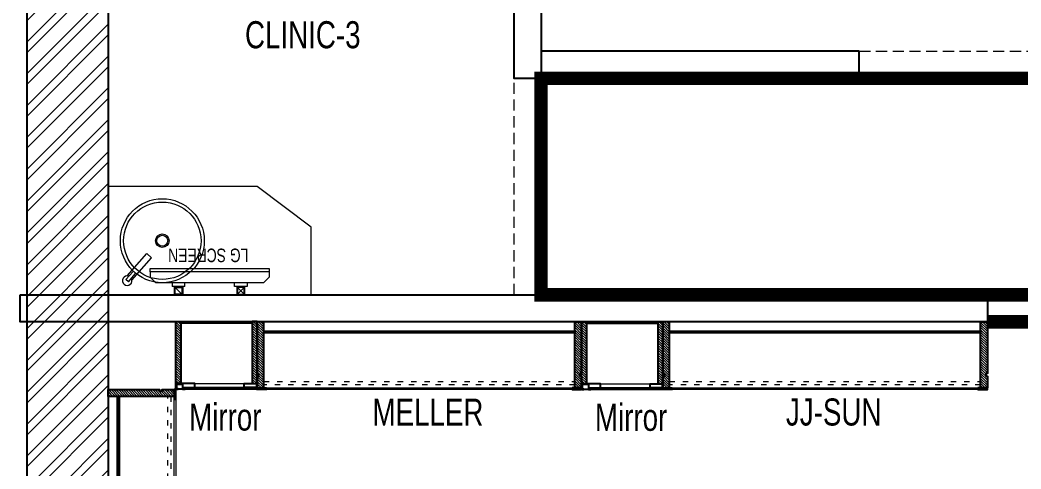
# Model space of a CAD drawing. Header units: feet. Extents: x 5230836 to 5248056, y -5286305 to -5270052.
# Drawn here: x 5230836 to 5234536, y -5274287 to -5272628 of the extents above; entities that cross this region are included whole.
import ezdxf

# ---------------------------------------------------------------- set-up
doc = ezdxf.new("R2010")
doc.units = ezdxf.units.FT
doc.header["$LTSCALE"] = 33
doc.header["$MEASUREMENT"] = 0
doc.linetypes.add('a_p6_plan_L18$0$HIDDEN', pattern=[0.375, 0.25, -0.125])
doc.linetypes.add('ACAD_ISO03W100', pattern=[30, 12, -18])
doc.layers.add('A-WALL', color=1, linetype='Continuous')
for name, color, linetype, lineweight in [('Floor-Unit', 1, 'Continuous', 13), ('LENS-CURTAIN', 5, 'a_p6_plan_L18$0$HIDDEN', 9), ('LENS-PARTITION', 21, 'Continuous', 25), ('LENS_DIMENSION', 193, 'Continuous', 0), ('LENS_TEXT', 31, 'Continuous', 5), ('LK-FF&E WALL', 1, 'Continuous', 9), ('LK-FLUTTED FINISH', 20, 'Continuous', 30), ('LK-FURNITURE', 13, 'Continuous', 9), ('LK-IT', 3, 'Continuous', 18), ('LK-TILES FINISH', 251, 'Continuous', 5), ('LN-ELEVATION-1', 81, 'Continuous', 25), ('LN-ELEVATION-2', 103, 'Continuous', 20), ('LN-ELEVATION-3', 125, 'Continuous', 18), ('LN-ELEVATION-4', 145, 'Continuous', 13), ('LN-HATCH', 251, 'Continuous', 0), ('PLANO-TXT', 252, 'Continuous', 5), ('TV', 92, 'Continuous', 18)]:
    doc.layers.add(name, color=color, linetype=linetype, lineweight=lineweight)
doc.styles.add('LK TXT', font='GILC____.TTF', dxfattribs={"height": 100})
doc.styles.get("Standard").update_dxf_attribs({"font": 'GILC____.TTF'})
pattern_1 = [(45, (4208834.247, 1706614.74), (-4.4901280605, 4.4901280605), [])]
pattern_2 = [(45, (4209134.247, 1706614.74), (-4.4901280605, 4.4901280605), [])]

# ---------------------------------------------------------------- blocks, each defined once
blk = doc.blocks.new('A$C9f357b42')
at = {"layer": 'LN-HATCH'}
h = blk.add_hatch(dxfattribs=at)
h.set_pattern_fill('ANSI32', color=256, scale=222)
h.set_pattern_definition([(45, (-2874879.74, 5452752.58), (-58.8666395, 58.8666395), []), (45, (-2874840.5, 5452752.58), (-58.8666395, 58.8666395), [])])
h.paths.add_polyline_path([(-16893.2, 2401.9), (-17193.2, 2401.9), (-17193.2, -5429.1), (-16893.2, -5429.1)])
h.paths.add_polyline_path([(-17193.2, -7258.1), (-16893.2, -7258.1), (-16893.2, -6087.1), (-17193.2, -6087.1)])
at = {"layer": 'A-WALL'}
for p, q in [((-17193.2, -5429.1), (-17193.2, 2401.9)), ((-16893.2, 2401.9), (-16893.2, -5429.1))]:
    blk.add_line(p, q, dxfattribs=at)
blk = doc.blocks.new('MIRROR')
at = {"layer": 'LN-HATCH', "ltscale": 0.5}
h = blk.add_hatch(dxfattribs=at)
h.set_pattern_fill('ANSI31', color=256, scale=2)
h.set_pattern_definition([(45, (4060433.7416, 1708720.787), (-4.4901280605, 4.4901280605), [])])
h.paths.add_polyline_path([(212.9, 101.3), (230.9, 101.3), (230.9, -127.7), (212.9, -127.7)])
h.paths.add_polyline_path([(230.9, 95.3), (494.9, 95.3), (494.9, 101.3), (230.9, 101.3)])
h.paths.add_polyline_path([(512.9, 101.3), (494.9, 101.3), (494.9, -127.7), (512.9, -127.7)])
at = {"layer": 'Defpoints'}
blk.add_lwpolyline([(512.9, 101.3), (212.9, 101.3), (212.9, -148.7), (512.9, -148.7)], close=True, dxfattribs=at)
at = {"layer": 'LN-ELEVATION-1'}
for points in [[(212.9, 101.3), (230.9, 101.3), (230.9, -127.7), (212.9, -127.7)], [(230.9, 95.3), (494.9, 95.3), (494.9, 101.3), (230.9, 101.3)], [(512.9, 101.3), (494.9, 101.3), (494.9, -127.7), (512.9, -127.7)], [(259.9, -141.7), (259.9, -127.7), (214.9, -127.7), (214.9, -148.7), (223.9, -148.7), (223.9, -147.2), (216.4, -147.2), (216.4, -141.7)], [(442.9, -141.7), (442.9, -127.7), (487.9, -127.7), (487.9, -148.7), (478.9, -148.7), (478.9, -147.2), (486.4, -147.2), (486.4, -141.7)], [(504.9, -148.7), (504.9, -147.2), (509.4, -147.2), (509.4, -129.2), (487.9, -129.2), (487.9, -127.7), (510.9, -127.7), (510.9, -148.7)]]:
    blk.add_lwpolyline(points, close=True, dxfattribs=at)
at = {"layer": 'LN-ELEVATION-2', "color": 4, "lineweight": 0}
blk.add_lwpolyline([(216.4, -141.7), (486.4, -141.7), (486.4, -147.2), (216.4, -147.2)], close=True, dxfattribs=at)
at = {"layer": 'LN-ELEVATION-2'}
blk.add_lwpolyline([(259.9, -141.7), (442.9, -141.7), (442.9, -127.7), (259.9, -127.7)], close=True, dxfattribs=at)
at = {"layer": 'LN-ELEVATION-4', "ltscale": 0.5}
blk.add_line((478.9, -148.7), (223.9, -148.7), dxfattribs=at)
blk = doc.blocks.new('CLINIC SCREEN')
at = {"layer": 'TV'}
for p, q in [((-103.1, 42.9), (-127.4, 18.6)), ((-127.4, 42.9), (-103.1, 18.6)), ((102.7, 42.9), (127, 18.6))]:
    blk.add_line(p, q, dxfattribs=at)
at = {"layer": 'TV', "ltscale": 12}
for p, q in [((-220, -19.4), (-200.6, 0)), ((200.6, 0), (-200.6, 0)), ((-138.5, 0), (-138.5, 15.5)), ((-138.5, 15.5), (-92, 15.5)), ((-92, 15.5), (-92, 0)), ((92, 15.5), (92, 0)), ((92, 15.5), (138.5, 15.5)), ((138.5, 0), (138.5, 15.5)), ((220, -19.4), (200.6, 0)), ((-220, -38.8), (-220, -19.4)), ((220, -38.8), (220, -19.4))]:
    blk.add_line(p, q, dxfattribs=at)
at = {"layer": 'TV'}
for points in [[(-130.4, 15.5), (-100.1, 15.5), (-100.1, 45.9), (-130.4, 45.9)], [(-127.4, 18.6), (-103.1, 18.6), (-103.1, 42.9), (-127.4, 42.9)], [(130, 15.5), (99.7, 15.5), (99.7, 45.9), (130, 45.9)], [(127, 18.6), (102.7, 18.6), (102.7, 42.9), (127, 42.9)]]:
    blk.add_lwpolyline(points, close=True, dxfattribs=at)
at = {"layer": 'TV', "ltscale": 12}
blk.add_lwpolyline([(-220, -51.7), (-220, -38.8), (220, -38.8), (220, -51.7)], close=True, dxfattribs=at)
at = {"layer": 'Floor-Unit', "color": 0, "ltscale": 2, "insert": (5.2, -100.4), "char_height": 50, "attachment_point": 5}
blk.add_mtext_dynamic_manual_height_columns('LG SCREEN', width=466.48, gutter_width=12.5, heights=[0], dxfattribs=at)
blk = doc.blocks.new('rtf')
at = {"color": 0, "linetype": 'ByBlock', "lineweight": -2}
for p, q in [((16412.5, -172798.8), (16452.4, -172798.8)), ((16412.5, -172810.8), (16412.5, -172798.8)), ((16412.5, -172810.8), (16452.4, -172810.8)), ((16425.3, -172793.1), (16535.3, -172793.1)), ((16425.3, -172817.1), (16535.3, -172817.1)), ((16535.3, -172793.1), (16535.3, -172817.1))]:
    blk.add_line(p, q, dxfattribs=at)
for centre, radius, start, end in [((16412.5, -172805.1), 17.5, 21.0506, 340.9422), ((16444.5, -172804.8), 9.89, 322.6562, 37.3438)]:
    blk.add_arc(centre, radius, start, end, dxfattribs=at)
blk = doc.blocks.new('dsg')
at = {"color": 0, "linetype": 'ByBlock', "lineweight": -2}
for radius in [155, 143, 25, 20]:
    blk.add_circle((11491.5, -171102.6), radius, dxfattribs=at)
blk.add_blockref('rtf', (-5117.5, 1702.9), dxfattribs=at)
blk = doc.blocks.new('JJ SH 1200')
at = {"layer": 'LN-HATCH', "ltscale": 0.5}
h = blk.add_hatch(dxfattribs=at)
h.set_pattern_fill('ANSI31', color=256, scale=2)
h.set_pattern_definition([(45, (4097187.331, 1708800.267), (-4.4901280605, 4.4901280605), [])])
h.paths.add_polyline_path([(792.1, 220), (792.1, 30), (786.1, 30), (786.1, 20), (792.1, 20), (792.1, -24), (767.1, -24), (767.1, 220)])
h.paths.add_polyline_path([(-382.9, 180), (767.1, 180), (767.1, 186), (-382.9, 186)])
h.paths.add_polyline_path([(757.1, -24), (757.1, -30), (792.1, -30), (792.1, -24)])
h.paths.add_polyline_path([(-407.9, 220), (-407.9, 30), (-401.9, 30), (-401.9, 20), (-407.9, 20), (-407.9, -24), (-382.9, -24), (-382.9, 220)])
h.paths.add_polyline_path([(-372.9, -24), (-372.9, -30), (-407.9, -30), (-407.9, -24)])
at = {"layer": 'LN-ELEVATION-1', "ltscale": 0.5}
for points in [[(-407.9, 220), (-407.9, 30), (-401.9, 30), (-401.9, 20), (-407.9, 20), (-407.9, -24), (-382.9, -24), (-382.9, 220)], [(-382.9, 180), (767.1, 180), (767.1, 186), (-382.9, 186)], [(792.1, 220), (792.1, 30), (786.1, 30), (786.1, 20), (792.1, 20), (792.1, -24), (767.1, -24), (767.1, 220)], [(-372.9, -24), (-372.9, -30), (-407.9, -30), (-407.9, -24)], [(757.1, -24), (757.1, -30), (792.1, -30), (792.1, -24)]]:
    blk.add_lwpolyline(points, close=True, dxfattribs=at)
at = {"layer": 'LN-ELEVATION-3', "ltscale": 0.5}
for p, q in [((767.1, 220), (-382.9, 220)), ((757.1, -24), (-372.9, -24)), ((-372.9, -30), (757.1, -30))]:
    blk.add_line(p, q, dxfattribs=at)
at = {"layer": 'LN-ELEVATION-4', "linetype": 'ACAD_ISO03W100', "ltscale": 0.05}
blk.add_lwpolyline([(767.1, 0), (-382.9, 0), (-382.9, -12), (767.1, -12)], close=True, dxfattribs=at)
blk = doc.blocks.new('JJ SH 900')
at = {"layer": 'LN-HATCH', "ltscale": 0.5}
h = blk.add_hatch(dxfattribs=at)
h.set_pattern_fill('ANSI31', color=256, scale=50)
h.paths.add_polyline_path([(-911.8, 0), (-911.8, -190), (-905.8, -190), (-905.8, -200), (-911.8, -200), (-911.8, -244), (-886.8, -244), (-886.8, 0)])
h = blk.add_hatch(dxfattribs=at)
h.set_pattern_fill('ANSI31', color=256, scale=2)
h.set_pattern_definition(pattern_1)
h.paths.add_polyline_path([(-11.8, 0), (-11.8, -190), (-17.8, -190), (-17.8, -200), (-11.8, -200), (-11.8, -244), (-36.8, -244), (-36.8, 0)])
h = blk.add_hatch(dxfattribs=at)
h.set_pattern_fill('ANSI31', color=256, scale=2)
h.set_pattern_definition(pattern_2)
h.paths.add_polyline_path([(-36.8, -40), (-886.8, -40), (-886.8, -34), (-36.8, -34)])
h = blk.add_hatch(dxfattribs=at)
h.set_pattern_fill('ANSI31', color=256, scale=2)
h.set_pattern_definition(pattern_2)
h.paths.add_polyline_path([(-876.8, -244), (-876.8, -250), (-911.8, -250), (-911.8, -244)])
h = blk.add_hatch(dxfattribs=at)
h.set_pattern_fill('ANSI31', color=256, scale=2)
h.set_pattern_definition(pattern_1)
h.paths.add_polyline_path([(-46.8, -244), (-46.8, -250), (-11.8, -250), (-11.8, -244)])
at = {"layer": 'LN-ELEVATION-1', "ltscale": 0.5}
for points in [[(-911.8, 0), (-911.8, -190), (-905.8, -190), (-905.8, -200), (-911.8, -200), (-911.8, -244), (-886.8, -244), (-886.8, 0)], [(-11.8, 0), (-11.8, -190), (-17.8, -190), (-17.8, -200), (-11.8, -200), (-11.8, -244), (-36.8, -244), (-36.8, 0)], [(-36.8, -40), (-886.8, -40), (-886.8, -34), (-36.8, -34)], [(-876.8, -244), (-876.8, -250), (-911.8, -250), (-911.8, -244)], [(-46.8, -244), (-46.8, -250), (-11.8, -250), (-11.8, -244)]]:
    blk.add_lwpolyline(points, close=True, dxfattribs=at)
at = {"layer": 'LN-ELEVATION-3', "ltscale": 0.5}
for p, q in [((-886.8, 0), (-36.8, 0)), ((-876.8, -244), (-46.8, -244)), ((-46.8, -250), (-876.8, -250))]:
    blk.add_line(p, q, dxfattribs=at)
at = {"layer": 'LN-ELEVATION-4', "linetype": 'ACAD_ISO03W100', "ltscale": 0.05}
blk.add_lwpolyline([(-886.8, -220), (-36.8, -220), (-36.8, -232), (-886.8, -232)], close=True, dxfattribs=at)

msp = doc.modelspace()

# ---------------------------------------------------------------- linework, layer by layer
at = {"layer": 'LENS-CURTAIN', "ltscale": 5}
for points in [[(5233938, -5272843.5), (5233938, -5272743.5), (5234738, -5272743.5), (5234738, -5272843.5)], [(5232762, -5273643.5), (5232662, -5273643.5), (5232662, -5272843.5), (5232762, -5272843.5)], [(5234412, -5273743.5), (5234412, -5273643.5), (5235312, -5273643.5), (5235312, -5273743.5)]]:
    msp.add_lwpolyline(points, close=True, dxfattribs=at)
at = {"layer": 'LENS-PARTITION'}
for points in [[(5232762, -5272843.5), (5232662, -5272843.5), (5232662, -5271243.5), (5232762, -5271243.5)], [(5233938, -5272743.5), (5232762, -5272743.5), (5232762, -5272843.5), (5233938, -5272843.5)], [(5230836, -5273643.5), (5234412, -5273643.5), (5234412, -5273743.5), (5230836, -5273743.5)]]:
    msp.add_lwpolyline(points, close=True, dxfattribs=at)
at = {"layer": 'LK-FLUTTED FINISH', "linetype": 'ACAD_ISO03W100', "ltscale": 0.05, "const_width": 50}
msp.add_lwpolyline([(5234412, -5273743.5), (5239221.6, -5273743.5)], dxfattribs=at)
at = {"layer": 'LK-FURNITURE'}
msp.add_lwpolyline([(5231162, -5273243.5), (5231162, -5273643.5), (5231912, -5273643.5), (5231912, -5273393.5), (5231712, -5273243.5)], close=True, dxfattribs=at)
at = {"layer": 'LK-TILES FINISH', "color": 212, "linetype": 'ACAD_ISO03W100', "ltscale": 0.05, "const_width": 50}
msp.add_lwpolyline([(5235638, -5272843.5), (5232762, -5272843.5), (5232762, -5273643.5), (5235637.4, -5273643.5)], dxfattribs=at)

# ---------------------------------------------------------------- block references
at = {"layer": 'LENS_DIMENSION'}
msp.add_blockref('A$C9f357b42', (5248055.2, -5274455.4), dxfattribs=at)
at = {"layer": 'LK-FF&E WALL', "xscale": -1}
for name, p in [('MIRROR', (5231924.9, -5273843.8)), ('JJ SH 1200', (5232504, -5273963.5)), ('MIRROR', (5233424.9, -5273844.8)), ('JJ SH 1200', (5234004, -5273963.5))]:
    msp.add_blockref(name, p, dxfattribs=at)
at = {"layer": 'LK-FF&E WALL', "rotation": 90}
msp.add_blockref('JJ SH 900', (5231162, -5273981.7), dxfattribs=at)
at = {"layer": 'LK-IT', "rotation": 180}
msp.add_blockref('CLINIC SCREEN', (5231537, -5273597.6), dxfattribs=at)
at = {"layer": 'LN-ELEVATION-3', "rotation": 48.84417258481342}
msp.add_blockref('dsg', (5094972.3, -5169491.5), dxfattribs=at)

# ---------------------------------------------------------------- texts
at = {"layer": 'LENS_TEXT', "linetype": 'Continuous', "ltscale": 3, "insert": (5231881.1, -5272683), "char_height": 100, "attachment_point": 5}
msp.add_mtext_dynamic_manual_height_columns('CLINIC-3', width=730.507, gutter_width=1, heights=[0], dxfattribs=at)
at = {"layer": 'LENS_TEXT', "linetype": 'Continuous', "ltscale": 3, "char_height": 100, "width": 324.474, "attachment_point": 5, "style": 'LK TXT'}
for insert in [(5231594.8, -5274095.7), (5233094.8, -5274096.7)]:
    msp.add_mtext('{\\C7;Mirror}', dxfattribs=dict(at, insert=insert))
at = {"layer": 'PLANO-TXT', "linetype": 'Continuous', "ltscale": 3, "char_height": 100, "width": 221.058, "attachment_point": 5, "style": 'LK TXT'}
for s, insert in [('MELLER', (5232343.7, -5274077.1)), ('JJ-SUN', (5233843.7, -5274077.1))]:
    msp.add_mtext(s, dxfattribs=dict(at, insert=insert))

doc.saveas('drawing.dxf')
